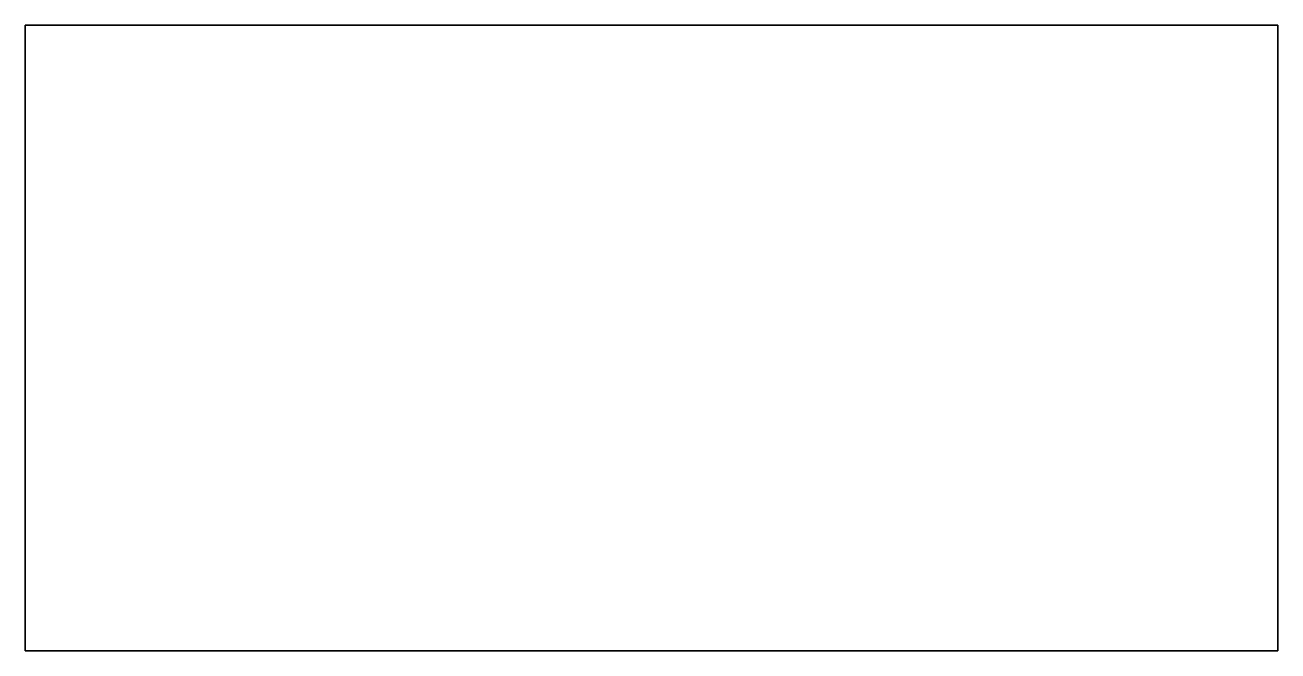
# Model space of a CAD drawing. Header units: millimetres. Extents: x 30 to 50, y 20 to 30.
import ezdxf

# ---------------------------------------------------------------- set-up
doc = ezdxf.new("R2010")
doc.units = ezdxf.units.MM
doc.layers.get('0').update_dxf_attribs({"linetype": 'CONTINUOUS', "lineweight": 25})

msp = doc.modelspace()

# ---------------------------------------------------------------- linework, layer by layer
for points in [[(30, 20), (50, 20), (50, 30), (30, 30)], [(30, 30), (50, 30), (50, 20), (30, 20)]]:
    msp.add_lwpolyline(points, close=True)

doc.saveas('drawing.dxf')
